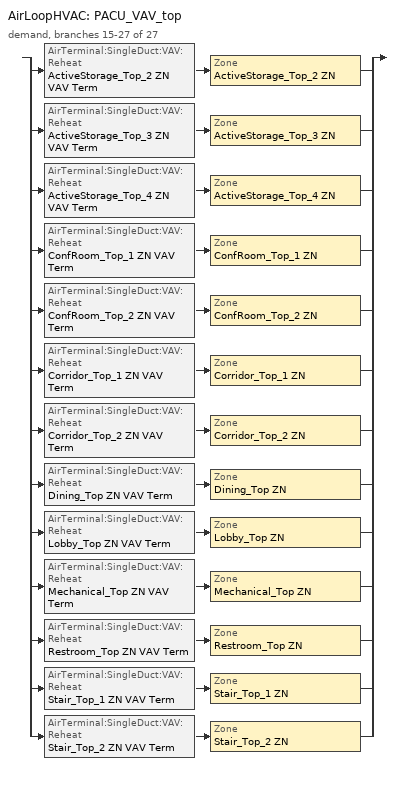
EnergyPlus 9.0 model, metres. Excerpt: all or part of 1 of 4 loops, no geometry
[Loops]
AirLoopHVAC 'PACU_VAV_top'
 demand, branches 15-27 of 27: split
  | AirTerminal:SingleDuct:VAV:Reheat 'ActiveStorage_Top_2 ZN VAV Term' > Zone 'ActiveStorage_Top_2 ZN'
  | AirTerminal:SingleDuct:VAV:Reheat 'ActiveStorage_Top_3 ZN VAV Term' > Zone 'ActiveStorage_Top_3 ZN'
  | AirTerminal:SingleDuct:VAV:Reheat 'ActiveStorage_Top_4 ZN VAV Term' > Zone 'ActiveStorage_Top_4 ZN'
  | AirTerminal:SingleDuct:VAV:Reheat 'ConfRoom_Top_1 ZN VAV Term' > Zone 'ConfRoom_Top_1 ZN'
  | AirTerminal:SingleDuct:VAV:Reheat 'ConfRoom_Top_2 ZN VAV Term' > Zone 'ConfRoom_Top_2 ZN'
  | AirTerminal:SingleDuct:VAV:Reheat 'Corridor_Top_1 ZN VAV Term' > Zone 'Corridor_Top_1 ZN'
  | AirTerminal:SingleDuct:VAV:Reheat 'Corridor_Top_2 ZN VAV Term' > Zone 'Corridor_Top_2 ZN'
  | AirTerminal:SingleDuct:VAV:Reheat 'Dining_Top ZN VAV Term' > Zone 'Dining_Top ZN'
  | AirTerminal:SingleDuct:VAV:Reheat 'Lobby_Top ZN VAV Term' > Zone 'Lobby_Top ZN'
  | AirTerminal:SingleDuct:VAV:Reheat 'Mechanical_Top ZN VAV Term' > Zone 'Mechanical_Top ZN'
  | AirTerminal:SingleDuct:VAV:Reheat 'Restroom_Top ZN VAV Term' > Zone 'Restroom_Top ZN'
  | AirTerminal:SingleDuct:VAV:Reheat 'Stair_Top_1 ZN VAV Term' > Zone 'Stair_Top_1 ZN'
  | AirTerminal:SingleDuct:VAV:Reheat 'Stair_Top_2 ZN VAV Term' > Zone 'Stair_Top_2 ZN'
[DesignSpecification:OutdoorAir] Outdoor Air Method=Sum; Outdoor Air Flow per Zone {m3/s}=0; Outdoor Air Flow Air Changes per Hour {1/hr}=0
Name | Outdoor Air Flow per Person {m3/s-person} | Outdoor Air Flow per Zone Floor Area {m3/s-m2}
MediumOffice - Storage Ventilation; MediumOffice - Conference Ventilation; MediumOffice - Lobby Ventilation | 0.00235973 | 0.0003048
MediumOffice - Corridor Ventilation | 0 | 0.0003048
MediumOffice - Dining Ventilation | 0.00235973 | 0.0006096
MediumOffice - Elec/MechRoom Ventilation; MediumOffice - Restroom Ventilation; MediumOffice - Stair Ventilation | 0 | 0
[DesignSpecification:ZoneAirDistribution] Zone Air Distribution Effectiveness in Cooling Mode=1; Zone Air Distribution Effectiveness in Heating Mode=1
ActiveStorage_Top_2 ZN Design Spec Zone Air Dist; ActiveStorage_Top_3 ZN Design Spec Zone Air Dist; ActiveStorage_Top_4 ZN Design Spec Zone Air Dist; ConfRoom_Top_1 ZN Design Spec Zone Air Dist; ConfRoom_Top_2 ZN Design Spec Zone Air Dist; Corridor_Top_1 ZN Design Spec Zone Air Dist; Corridor_Top_2 ZN Design Spec Zone Air Dist; Dining_Top ZN Design Spec Zone Air Dist; Lobby_Top ZN Design Spec Zone Air Dist; Mechanical_Top ZN Design Spec Zone Air Dist; Restroom_Top ZN Design Spec Zone Air Dist; Stair_Top_1 ZN Design Spec Zone Air Dist; Stair_Top_2 ZN Design Spec Zone Air Dist
[Sizing:Zone] Zone Cooling Design Supply Air Temperature Input Method=SupplyAirTemperature; Zone Cooling Design Supply Air Temperature {C}=12.8; Zone Heating Design Supply Air Temperature Input Method=SupplyAirTemperature; Zone Heating Design Supply Air Temperature {C}=40; Zone Cooling Design Supply Air Humidity Ratio {kgWater/kgDryAir}=0.0085; Zone Heating Design Supply Air Humidity Ratio {kgWater/kgDryAir}=0.008; Cooling Design Air Flow Method=DesignDay; Cooling Design Air Flow Rate {m3/s}=0; Cooling Minimum Air Flow {m3/s}=0; Cooling Minimum Air Flow Fraction=0; Heating Design Air Flow Method=DesignDay; Heating Design Air Flow Rate {m3/s}=0; Account for Dedicated Outdoor Air System=No
Name | Design Specification Outdoor Air Object | Design Specification Zone Air Distribution Object
ActiveStorage_Top_2 ZN | MediumOffice - Storage Ventilation | ActiveStorage_Top_2 ZN Design Spec Zone Air Dist
ActiveStorage_Top_3 ZN | MediumOffice - Storage Ventilation | ActiveStorage_Top_3 ZN Design Spec Zone Air Dist
ActiveStorage_Top_4 ZN | MediumOffice - Storage Ventilation | ActiveStorage_Top_4 ZN Design Spec Zone Air Dist
ConfRoom_Top_1 ZN | MediumOffice - Conference Ventilation | ConfRoom_Top_1 ZN Design Spec Zone Air Dist
ConfRoom_Top_2 ZN | MediumOffice - Conference Ventilation | ConfRoom_Top_2 ZN Design Spec Zone Air Dist
Corridor_Top_1 ZN | MediumOffice - Corridor Ventilation | Corridor_Top_1 ZN Design Spec Zone Air Dist
Corridor_Top_2 ZN | MediumOffice - Corridor Ventilation | Corridor_Top_2 ZN Design Spec Zone Air Dist
Dining_Top ZN | MediumOffice - Dining Ventilation | Dining_Top ZN Design Spec Zone Air Dist
Lobby_Top ZN | MediumOffice - Lobby Ventilation | Lobby_Top ZN Design Spec Zone Air Dist
Mechanical_Top ZN | MediumOffice - Elec/MechRoom Ventilation | Mechanical_Top ZN Design Spec Zone Air Dist
Restroom_Top ZN | MediumOffice - Restroom Ventilation | Restroom_Top ZN Design Spec Zone Air Dist
Stair_Top_1 ZN | MediumOffice - Stair Ventilation | Stair_Top_1 ZN Design Spec Zone Air Dist
Stair_Top_2 ZN | MediumOffice - Stair Ventilation | Stair_Top_2 ZN Design Spec Zone Air Dist
[ZoneControl:Thermostat] Control Type Schedule=Dual Zone Control Type Sched
Name | Zone or ZoneList | Control 1
ActiveStorage_Top_2 ZN Thermostat | ActiveStorage_Top_2 ZN | MediumOffice - Storage Thermostat 10
ActiveStorage_Top_3 ZN Thermostat | ActiveStorage_Top_3 ZN | MediumOffice - Storage Thermostat 11
ActiveStorage_Top_4 ZN Thermostat | ActiveStorage_Top_4 ZN | MediumOffice - Storage Thermostat 12
ConfRoom_Top_1 ZN Thermostat | ConfRoom_Top_1 ZN | MediumOffice - Conference Thermostat 5
ConfRoom_Top_2 ZN Thermostat | ConfRoom_Top_2 ZN | MediumOffice - Conference Thermostat 6
Corridor_Top_1 ZN Thermostat | Corridor_Top_1 ZN | MediumOffice - Corridor Thermostat 5
Corridor_Top_2 ZN Thermostat | Corridor_Top_2 ZN | MediumOffice - Corridor Thermostat 6
Dining_Top ZN Thermostat | Dining_Top ZN | MediumOffice - Dining Thermostat 3
Lobby_Top ZN Thermostat | Lobby_Top ZN | MediumOffice - Lobby Thermostat 3
Mechanical_Top ZN Thermostat | Mechanical_Top ZN | MediumOffice - Elec/MechRoom Thermostat 3
Restroom_Top ZN Thermostat | Restroom_Top ZN | MediumOffice - Restroom Thermostat 3
Stair_Top_1 ZN Thermostat | Stair_Top_1 ZN | MediumOffice - Stair Thermostat 5
Stair_Top_2 ZN Thermostat | Stair_Top_2 ZN | MediumOffice - Stair Thermostat 6
[ThermostatSetpoint:DualSetpoint] Heating Setpoint Temperature Schedule Namee=HTGSETP_SCH_PACU_VAV_bot; Cooling Setpoint Temperature Schedule=CLGSETP_SCH_NO_SETBACK
MediumOffice - Storage Thermostat 10; MediumOffice - Storage Thermostat 11; MediumOffice - Storage Thermostat 12; MediumOffice - Conference Thermostat 5; MediumOffice - Conference Thermostat 6; MediumOffice - Corridor Thermostat 5; MediumOffice - Corridor Thermostat 6; MediumOffice - Dining Thermostat 3; MediumOffice - Lobby Thermostat 3; MediumOffice - Elec/MechRoom Thermostat 3; MediumOffice - Restroom Thermostat 3; MediumOffice - Stair Thermostat 5; MediumOffice - Stair Thermostat 6
[AirTerminal:SingleDuct:VAV:Reheat]
ActiveStorage_Top_2 ZN VAV Term: ALWAYS_ON, Autosize, Scheduled, ACTIVESTORAGE_TOP_2_ZONE_MIN_SCH, ActiveStorage_Top_2 ZN Rht Coil, Autosize, 0, 0.001, Normal, Autocalculate, 0.5, 40
ActiveStorage_Top_3 ZN VAV Term: ALWAYS_ON, Autosize, Scheduled, ACTIVESTORAGE_TOP_3_ZONE_MIN_SCH, ActiveStorage_Top_3 ZN Rht Coil, Autosize, 0, 0.001, Normal, Autocalculate, 0.5, 40
ActiveStorage_Top_4 ZN VAV Term: ALWAYS_ON, Autosize, Scheduled, ACTIVESTORAGE_TOP_4_ZONE_MIN_SCH, ActiveStorage_Top_4 ZN Rht Coil, Autosize, 0, 0.001, Normal, Autocalculate, 0.5, 40
ConfRoom_Top_1 ZN VAV Term: ALWAYS_ON, Autosize, Scheduled, CONFROOM_TOP_1_ZONE_MIN_SCH, ConfRoom_Top_1 ZN Rht Coil, Autosize, 0, 0.001, Normal, Autocalculate, 0.5, 40
ConfRoom_Top_2 ZN VAV Term: ALWAYS_ON, Autosize, Scheduled, CONFROOM_TOP_2_ZONE_MIN_SCH, ConfRoom_Top_2 ZN Rht Coil, Autosize, 0, 0.001, Normal, Autocalculate, 0.5, 40
Corridor_Top_1 ZN VAV Term: ALWAYS_ON, Autosize, Scheduled, CORRIDOR_TOP_1_ZONE_MIN_SCH, Corridor_Top_1 ZN Rht Coil, Autosize, 0, 0.001, Normal, Autocalculate, 0.5, 40
Corridor_Top_2 ZN VAV Term: ALWAYS_ON, Autosize, Scheduled, CORRIDOR_TOP_2_ZONE_MIN_SCH, Corridor_Top_2 ZN Rht Coil, Autosize, 0, 0.001, Normal, Autocalculate, 0.5, 40
Dining_Top ZN VAV Term: ALWAYS_ON, Autosize, Scheduled, DINING_TOP_ZONE_MIN_SCH, Dining_Top ZN Rht Coil, Autosize, 0, 0.001, Normal, Autocalculate, 0.5, 40
Lobby_Top ZN VAV Term: ALWAYS_ON, Autosize, Scheduled, LOBBY_TOP_ZONE_MIN_SCH, Lobby_Top ZN Rht Coil, Autosize, 0, 0.001, Normal, Autocalculate, 0.5, 40
Mechanical_Top ZN VAV Term: ALWAYS_ON, Autosize, Scheduled, MECHANICAL_TOP_ZONE_MIN_SCH, Mechanical_Top ZN Rht Coil, Autosize, 0, 0.001, Normal, Autocalculate, 0.5, 40
Restroom_Top ZN VAV Term: ALWAYS_ON, Autosize, Scheduled, RESTROOM_TOP_ZONE_MIN_SCH, Restroom_Top ZN Rht Coil, Autosize, 0, 0.001, Normal, Autocalculate, 0.5, 40
Stair_Top_1 ZN VAV Term: ALWAYS_ON, Autosize, Scheduled, STAIR_TOP_1_ZONE_MIN_SCH, Stair_Top_1 ZN Rht Coil, Autosize, 0, 0.001, Normal, Autocalculate, 0.5, 40
Stair_Top_2 ZN VAV Term: ALWAYS_ON, Autosize, Scheduled, STAIR_TOP_2_ZONE_MIN_SCH, Stair_Top_2 ZN Rht Coil, Autosize, 0, 0.001, Normal, Autocalculate, 0.5, 40
[Zone equipment]
ActiveStorage_Top_2 ZN: ActiveStorage_Top_2 ZN VAV Term
ActiveStorage_Top_3 ZN: ActiveStorage_Top_3 ZN VAV Term
ActiveStorage_Top_4 ZN: ActiveStorage_Top_4 ZN VAV Term
ConfRoom_Top_1 ZN: ConfRoom_Top_1 ZN VAV Term
ConfRoom_Top_2 ZN: ConfRoom_Top_2 ZN VAV Term
Corridor_Top_1 ZN: Corridor_Top_1 ZN VAV Term
Corridor_Top_2 ZN: Corridor_Top_2 ZN VAV Term
Dining_Top ZN: Dining_Top ZN VAV Term
Lobby_Top ZN: Lobby_Top ZN VAV Term
Mechanical_Top ZN: Mechanical_Top ZN VAV Term
Restroom_Top ZN: Restroom_Top ZN VAV Term
Stair_Top_1 ZN: Stair_Top_1 ZN VAV Term
Stair_Top_2 ZN: Stair_Top_2 ZN VAV Term
[EnergyManagementSystem:Sensor]
ACTIVESTORAGE_TOP_2_OCC_SENSOR: ACTIVESTORAGE_TOP_2 ZN; Zone People Occupant Count
ACTIVESTORAGE_TOP_3_OCC_SENSOR: ACTIVESTORAGE_TOP_3 ZN; Zone People Occupant Count
ACTIVESTORAGE_TOP_4_OCC_SENSOR: ACTIVESTORAGE_TOP_4 ZN; Zone People Occupant Count
CONFROOM_TOP_1_OCC_SENSOR: CONFROOM_TOP_1 ZN; Zone People Occupant Count
CONFROOM_TOP_2_OCC_SENSOR: CONFROOM_TOP_2 ZN; Zone People Occupant Count
CORRIDOR_TOP_1_OCC_SENSOR: CORRIDOR_TOP_1 ZN; Zone People Occupant Count
CORRIDOR_TOP_2_OCC_SENSOR: CORRIDOR_TOP_2 ZN; Zone People Occupant Count
DINING_TOP_OCC_SENSOR: DINING_TOP ZN; Zone People Occupant Count
LOBBY_TOP_OCC_SENSOR: LOBBY_TOP ZN; Zone People Occupant Count
MECHANICAL_TOP_OCC_SENSOR: MECHANICAL_TOP ZN; Zone People Occupant Count
RESTROOM_TOP_OCC_SENSOR: RESTROOM_TOP ZN; Zone People Occupant Count
STAIR_TOP_1_OCC_SENSOR: STAIR_TOP_1 ZN; Zone People Occupant Count
STAIR_TOP_2_OCC_SENSOR: STAIR_TOP_2 ZN; Zone People Occupant Count
ACTIVESTORAGE_TOP_2_Vpz: ACTIVESTORAGE_TOP_2 VAV Box Damper Node; System Node Standard Density Volume Flow Rate
ACTIVESTORAGE_TOP_3_Vpz: ACTIVESTORAGE_TOP_3 VAV Box Damper Node; System Node Standard Density Volume Flow Rate
ACTIVESTORAGE_TOP_4_Vpz: ACTIVESTORAGE_TOP_4 VAV Box Damper Node; System Node Standard Density Volume Flow Rate
CONFROOM_TOP_1_Vpz: CONFROOM_TOP_1 VAV Box Damper Node; System Node Standard Density Volume Flow Rate
CONFROOM_TOP_2_Vpz: CONFROOM_TOP_2 VAV Box Damper Node; System Node Standard Density Volume Flow Rate
CORRIDOR_TOP_1_Vpz: CORRIDOR_TOP_1 VAV Box Damper Node; System Node Standard Density Volume Flow Rate
CORRIDOR_TOP_2_Vpz: CORRIDOR_TOP_2 VAV Box Damper Node; System Node Standard Density Volume Flow Rate
DINING_TOP_Vpz: DINING_TOP VAV Box Damper Node; System Node Standard Density Volume Flow Rate
LOBBY_TOP_Vpz: LOBBY_TOP VAV Box Damper Node; System Node Standard Density Volume Flow Rate
MECHANICAL_TOP_Vpz: MECHANICAL_TOP VAV Box Damper Node; System Node Standard Density Volume Flow Rate
RESTROOM_TOP_Vpz: RESTROOM_TOP VAV Box Damper Node; System Node Standard Density Volume Flow Rate
STAIR_TOP_1_Vpz: STAIR_TOP_1 VAV Box Damper Node; System Node Standard Density Volume Flow Rate
STAIR_TOP_2_Vpz: STAIR_TOP_2 VAV Box Damper Node; System Node Standard Density Volume Flow Rate
ACTIVESTORAGE_TOP_2_HeatingLoad: ACTIVESTORAGE_TOP_2 ZN; Zone Predicted Sensible Load to Heating Setpoint Heat Transfer Rate
ACTIVESTORAGE_TOP_3_HeatingLoad: ACTIVESTORAGE_TOP_3 ZN; Zone Predicted Sensible Load to Heating Setpoint Heat Transfer Rate
ACTIVESTORAGE_TOP_4_HeatingLoad: ACTIVESTORAGE_TOP_4 ZN; Zone Predicted Sensible Load to Heating Setpoint Heat Transfer Rate
CONFROOM_TOP_1_HeatingLoad: CONFROOM_TOP_1 ZN; Zone Predicted Sensible Load to Heating Setpoint Heat Transfer Rate
CONFROOM_TOP_2_HeatingLoad: CONFROOM_TOP_2 ZN; Zone Predicted Sensible Load to Heating Setpoint Heat Transfer Rate
CORRIDOR_TOP_1_HeatingLoad: CORRIDOR_TOP_1 ZN; Zone Predicted Sensible Load to Heating Setpoint Heat Transfer Rate
CORRIDOR_TOP_2_HeatingLoad: CORRIDOR_TOP_2 ZN; Zone Predicted Sensible Load to Heating Setpoint Heat Transfer Rate
DINING_TOP_HeatingLoad: DINING_TOP ZN; Zone Predicted Sensible Load to Heating Setpoint Heat Transfer Rate
LOBBY_TOP_HeatingLoad: LOBBY_TOP ZN; Zone Predicted Sensible Load to Heating Setpoint Heat Transfer Rate
MECHANICAL_TOP_HeatingLoad: MECHANICAL_TOP ZN; Zone Predicted Sensible Load to Heating Setpoint Heat Transfer Rate
RESTROOM_TOP_HeatingLoad: RESTROOM_TOP ZN; Zone Predicted Sensible Load to Heating Setpoint Heat Transfer Rate
STAIR_TOP_1_HeatingLoad: STAIR_TOP_1 ZN; Zone Predicted Sensible Load to Heating Setpoint Heat Transfer Rate
STAIR_TOP_2_HeatingLoad: STAIR_TOP_2 ZN; Zone Predicted Sensible Load to Heating Setpoint Heat Transfer Rate
ACTIVESTORAGE_TOP_2_Temp: ACTIVESTORAGE_TOP_2 ZN; Zone Air Temperature
ACTIVESTORAGE_TOP_3_Temp: ACTIVESTORAGE_TOP_3 ZN; Zone Air Temperature
ACTIVESTORAGE_TOP_4_Temp: ACTIVESTORAGE_TOP_4 ZN; Zone Air Temperature
CONFROOM_TOP_1_Temp: CONFROOM_TOP_1 ZN; Zone Air Temperature
CONFROOM_TOP_2_Temp: CONFROOM_TOP_2 ZN; Zone Air Temperature
CORRIDOR_TOP_1_Temp: CORRIDOR_TOP_1 ZN; Zone Air Temperature
CORRIDOR_TOP_2_Temp: CORRIDOR_TOP_2 ZN; Zone Air Temperature
DINING_TOP_Temp: DINING_TOP ZN; Zone Air Temperature
LOBBY_TOP_Temp: LOBBY_TOP ZN; Zone Air Temperature
MECHANICAL_TOP_Temp: MECHANICAL_TOP ZN; Zone Air Temperature
RESTROOM_TOP_Temp: RESTROOM_TOP ZN; Zone Air Temperature
STAIR_TOP_1_Temp: STAIR_TOP_1 ZN; Zone Air Temperature
STAIR_TOP_2_Temp: STAIR_TOP_2 ZN; Zone Air Temperature
ACTIVESTORAGE_TOP_2_Supply_Temp: ACTIVESTORAGE_TOP_2 VAV Box Outlet Node; System Node Temperature
ACTIVESTORAGE_TOP_3_Supply_Temp: ACTIVESTORAGE_TOP_3 VAV Box Outlet Node; System Node Temperature
ACTIVESTORAGE_TOP_4_Supply_Temp: ACTIVESTORAGE_TOP_4 VAV Box Outlet Node; System Node Temperature
CONFROOM_TOP_1_Supply_Temp: CONFROOM_TOP_1 VAV Box Outlet Node; System Node Temperature
CONFROOM_TOP_2_Supply_Temp: CONFROOM_TOP_2 VAV Box Outlet Node; System Node Temperature
CORRIDOR_TOP_1_Supply_Temp: CORRIDOR_TOP_1 VAV Box Outlet Node; System Node Temperature
CORRIDOR_TOP_2_Supply_Temp: CORRIDOR_TOP_2 VAV Box Outlet Node; System Node Temperature
DINING_TOP_Supply_Temp: DINING_TOP VAV Box Outlet Node; System Node Temperature
LOBBY_TOP_Supply_Temp: LOBBY_TOP VAV Box Outlet Node; System Node Temperature
MECHANICAL_TOP_Supply_Temp: MECHANICAL_TOP VAV Box Outlet Node; System Node Temperature
RESTROOM_TOP_Supply_Temp: RESTROOM_TOP VAV Box Outlet Node; System Node Temperature
STAIR_TOP_1_Supply_Temp: STAIR_TOP_1 VAV Box Outlet Node; System Node Temperature
STAIR_TOP_2_Supply_Temp: STAIR_TOP_2 VAV Box Outlet Node; System Node Temperature
[Coil:Heating:Electric] Availability Schedule=ALWAYS_ON; Efficiency=1; Nominal Capacity {W}=Autosize
ActiveStorage_Top_2 ZN Rht Coil; ActiveStorage_Top_3 ZN Rht Coil; ActiveStorage_Top_4 ZN Rht Coil; ConfRoom_Top_1 ZN Rht Coil; ConfRoom_Top_2 ZN Rht Coil; Corridor_Top_1 ZN Rht Coil; Corridor_Top_2 ZN Rht Coil; Dining_Top ZN Rht Coil; Lobby_Top ZN Rht Coil; Mechanical_Top ZN Rht Coil; Restroom_Top ZN Rht Coil; Stair_Top_1 ZN Rht Coil; Stair_Top_2 ZN Rht Coil
[EnergyManagementSystem:Actuator]
ACTIVESTORAGE_TOP_2_Actuator_clg: ACTIVESTORAGE_TOP_2 ZN; Zone Temperature Control; Cooling Setpoint
ACTIVESTORAGE_TOP_3_Actuator_clg: ACTIVESTORAGE_TOP_3 ZN; Zone Temperature Control; Cooling Setpoint
ACTIVESTORAGE_TOP_4_Actuator_clg: ACTIVESTORAGE_TOP_4 ZN; Zone Temperature Control; Cooling Setpoint
CONFROOM_TOP_1_Actuator_clg: CONFROOM_TOP_1 ZN; Zone Temperature Control; Cooling Setpoint
CONFROOM_TOP_2_Actuator_clg: CONFROOM_TOP_2 ZN; Zone Temperature Control; Cooling Setpoint
CORRIDOR_TOP_1_Actuator_clg: CORRIDOR_TOP_1 ZN; Zone Temperature Control; Cooling Setpoint
CORRIDOR_TOP_2_Actuator_clg: CORRIDOR_TOP_2 ZN; Zone Temperature Control; Cooling Setpoint
DINING_TOP_Actuator_clg: DINING_TOP ZN; Zone Temperature Control; Cooling Setpoint
LOBBY_TOP_Actuator_clg: LOBBY_TOP ZN; Zone Temperature Control; Cooling Setpoint
MECHANICAL_TOP_Actuator_clg: MECHANICAL_TOP ZN; Zone Temperature Control; Cooling Setpoint
RESTROOM_TOP_Actuator_clg: RESTROOM_TOP ZN; Zone Temperature Control; Cooling Setpoint
STAIR_TOP_1_Actuator_clg: STAIR_TOP_1 ZN; Zone Temperature Control; Cooling Setpoint
STAIR_TOP_2_Actuator_clg: STAIR_TOP_2 ZN; Zone Temperature Control; Cooling Setpoint
ACTIVESTORAGE_TOP_2_Actuator_htg: ACTIVESTORAGE_TOP_2 ZN; Zone Temperature Control; Heating Setpoint
ACTIVESTORAGE_TOP_3_Actuator_htg: ACTIVESTORAGE_TOP_3 ZN; Zone Temperature Control; Heating Setpoint
ACTIVESTORAGE_TOP_4_Actuator_htg: ACTIVESTORAGE_TOP_4 ZN; Zone Temperature Control; Heating Setpoint
CONFROOM_TOP_1_Actuator_htg: CONFROOM_TOP_1 ZN; Zone Temperature Control; Heating Setpoint
CONFROOM_TOP_2_Actuator_htg: CONFROOM_TOP_2 ZN; Zone Temperature Control; Heating Setpoint
CORRIDOR_TOP_1_Actuator_htg: CORRIDOR_TOP_1 ZN; Zone Temperature Control; Heating Setpoint
CORRIDOR_TOP_2_Actuator_htg: CORRIDOR_TOP_2 ZN; Zone Temperature Control; Heating Setpoint
DINING_TOP_Actuator_htg: DINING_TOP ZN; Zone Temperature Control; Heating Setpoint
LOBBY_TOP_Actuator_htg: LOBBY_TOP ZN; Zone Temperature Control; Heating Setpoint
MECHANICAL_TOP_Actuator_htg: MECHANICAL_TOP ZN; Zone Temperature Control; Heating Setpoint
RESTROOM_TOP_Actuator_htg: RESTROOM_TOP ZN; Zone Temperature Control; Heating Setpoint
STAIR_TOP_1_Actuator_htg: STAIR_TOP_1 ZN; Zone Temperature Control; Heating Setpoint
STAIR_TOP_2_Actuator_htg: STAIR_TOP_2 ZN; Zone Temperature Control; Heating Setpoint
PACU_VAV_top_AHU_OA: PACU_VAV_top_OA_SCH; Schedule:Compact; Schedule Value
[EnergyManagementSystem:Subroutine]
Judge_work: set WorkTime=HVACOperationSchd_JudgeWork
SET_GLOBAL_RP: set CLASSROOM_BOT_RP=0.002360; set CONFROOM_BOT_1_RP=0.002360; set CONFROOM_BOT_2_RP=0.002360; set CONFROOM_MID_1_RP=0.002360; set CONFROOM_MID_2_RP=0.002360; set CONFROOM_TOP_1_RP=0.002360; set CONFROOM_TOP_2_RP=0.002360; set DINING_BOT_RP=0.002360; set DINING_MID_RP=0.002360; set DINING_TOP_RP=0.002360; set ENCLOSEDOFFICE_BOT_1_RP=0.002360; set ENCLOSEDOFFICE_BOT_10_RP=0.002360; set ENCLOSEDOFFICE_BOT_3_RP=0.002360; set ENCLOSEDOFFICE_BOT_4_RP=0.002360; set ENCLOSEDOFFICE_MID_1_RP=0.002360; set ENCLOSEDOFFICE_MID_2_RP=0.002360; set ENCLOSEDOFFICE_MID_3_RP=0.002360; set ENCLOSEDOFFICE_TOP_1_RP=0.002360; set ENCLOSEDOFFICE_TOP_2_RP=0.002360; set ENCLOSEDOFFICE_TOP_3_RP=0.002360; set LOBBY_BOT_RP=0.002360; set LOBBY_MID_RP=0.002360; set LOBBY_TOP_RP=0.002360; set LOUNGE_BOT_RP=0.002360; set OPENOFFICE_BOT_1_RP=0.002360; set OPENOFFICE_BOT_2_RP=0.002360; set OPENOFFICE_BOT_3_RP=0.002360; set OPENOFFICE_MID_1_RP=0.002360; set OPENOFFICE_MID_2_RP=0.002360; set OPENOFFICE_MID_3_RP=0.002360; set OPENOFFICE_MID_4_RP=0.002360; set OPENOFFICE_TOP_1_RP=0.002360; set OPENOFFICE_TOP_2_RP=0.002360; set OPENOFFICE_TOP_3_RP=0.002360; set OPENOFFICE_TOP_4_RP=0.002360; set ENCLOSEDOFFICE_BOT_7_RP=0.002360; set ENCLOSEDOFFICE_BOT_6_RP=0.002360; set ENCLOSEDOFFICE_BOT_5_RP=0.002360; set ENCLOSEDOFFICE_BOT_2_RP=0.002360; set ENCLOSEDOFFICE_BOT_8_RP=0.002360; set ENCLOSEDOFFICE_BOT_9_RP=0.002360; set ENCLOSEDOFFICE_MID_6_RP=0.002360; set ENCLOSEDOFFICE_MID_5_RP=0.002360; set ENCLOSEDOFFICE_MID_4_RP=0.002360; set ENCLOSEDOFFICE_MID_8_RP=0.002360; set ENCLOSEDOFFICE_MID_9_RP=0.002360; set ENCLOSEDOFFICE_MID_7_RP=0.002360; set ENCLOSEDOFFICE_TOP_6_RP=0.002360; set ENCLOSEDOFFICE_TOP_5_RP=0.002360; set ENCLOSEDOFFICE_TOP_4_RP=0.002360; set ENCLOSEDOFFICE_TOP_9_RP=0.002360; set ENCLOSEDOFFICE_TOP_8_RP=0.002360; set ENCLOSEDOFFICE_TOP_7_RP=0.002360; set ACTIVESTORAGE_BOT_1_RP=0.002360; set ACTIVESTORAGE_BOT_2_RP=0.002360; set ACTIVESTORAGE_BOT_3_RP=0.002360; set ACTIVESTORAGE_BOT_4_RP=0.002360; set ACTIVESTORAGE_MID_1_RP=0.002360; set ACTIVESTORAGE_MID_2_RP=0.002360; set ACTIVESTORAGE_MID_3_RP=0.002360; set ACTIVESTORAGE_MID_4_RP=0.002360; set ACTIVESTORAGE_TOP_1_RP=0.002360; set ACTIVESTORAGE_TOP_2_RP=0.002360; set ACTIVESTORAGE_TOP_3_RP=0.002360; set ACTIVESTORAGE_TOP_4_RP=0.002360; set CORRIDOR_BOT_1_RP=0.000000; set CORRIDOR_BOT_2_RP=0.000000; set CORRIDOR_MID_1_RP=0.000000; set CORRIDOR_MID_2_RP=0.000000; set CORRIDOR_TOP_1_RP=0.000000; set CORRIDOR_TOP_2_RP=0.000000; set MECHANICAL_BOT_RP=0.000000; set MECHANICAL_MID_RP=0.000000; set MECHANICAL_TOP_RP=0.000000; set RESTROOM_BOT_RP=0.000000; set RESTROOM_MID_RP=0.000000; set RESTROOM_TOP_RP=0.000000; set STAIR_BOT_1_RP=0.000000; set STAIR_BOT_2_RP=0.000000; set STAIR_MID_1_RP=0.000000; set STAIR_MID_2_RP=0.000000; set STAIR_TOP_1_RP=0.000000; set STAIR_TOP_2_RP=0.000000
SET_GLOBAL_MAXOCC: set CLASSROOM_BOT_MAXOCC=16.0000; set CONFROOM_BOT_1_MAXOCC=23.0000; set CONFROOM_BOT_2_MAXOCC=23.0000; set CONFROOM_MID_1_MAXOCC=23.0000; set CONFROOM_MID_2_MAXOCC=23.0000; set CONFROOM_TOP_1_MAXOCC=23.0000; set CONFROOM_TOP_2_MAXOCC=23.0000; set DINING_BOT_MAXOCC=12.0000; set DINING_MID_MAXOCC=12.0000; set DINING_TOP_MAXOCC=12.0000; set ENCLOSEDOFFICE_BOT_1_MAXOCC=2.0000; set ENCLOSEDOFFICE_BOT_10_MAXOCC=2.0000; set ENCLOSEDOFFICE_BOT_3_MAXOCC=2.0000; set ENCLOSEDOFFICE_BOT_4_MAXOCC=2.0000; set ENCLOSEDOFFICE_MID_1_MAXOCC=2.0000; set ENCLOSEDOFFICE_MID_2_MAXOCC=2.0000; set ENCLOSEDOFFICE_MID_3_MAXOCC=2.0000; set ENCLOSEDOFFICE_TOP_1_MAXOCC=2.0000; set ENCLOSEDOFFICE_TOP_2_MAXOCC=2.0000; set ENCLOSEDOFFICE_TOP_3_MAXOCC=2.0000; set LOBBY_BOT_MAXOCC=7.0000; set LOBBY_MID_MAXOCC=7.0000; set LOBBY_TOP_MAXOCC=7.0000; set LOUNGE_BOT_MAXOCC=29.0000; set OPENOFFICE_BOT_1_MAXOCC=10.0000; set OPENOFFICE_BOT_2_MAXOCC=11.0000; set OPENOFFICE_BOT_3_MAXOCC=10.0000; set OPENOFFICE_MID_1_MAXOCC=10.0000; set OPENOFFICE_MID_2_MAXOCC=11.0000; set OPENOFFICE_MID_3_MAXOCC=9.0000; set OPENOFFICE_MID_4_MAXOCC=10.0000; set OPENOFFICE_TOP_1_MAXOCC=10.0000; set OPENOFFICE_TOP_2_MAXOCC=11.0000; set OPENOFFICE_TOP_3_MAXOCC=9.0000; set OPENOFFICE_TOP_4_MAXOCC=10.0000; set ENCLOSEDOFFICE_BOT_7_MAXOCC=2.0000; set ENCLOSEDOFFICE_BOT_6_MAXOCC=2.0000; set ENCLOSEDOFFICE_BOT_5_MAXOCC=2.0000; set ENCLOSEDOFFICE_BOT_2_MAXOCC=2.0000; set ENCLOSEDOFFICE_BOT_8_MAXOCC=2.0000; set ENCLOSEDOFFICE_BOT_9_MAXOCC=2.0000; set ENCLOSEDOFFICE_MID_6_MAXOCC=2.0000; set ENCLOSEDOFFICE_MID_5_MAXOCC=2.0000; set ENCLOSEDOFFICE_MID_4_MAXOCC=2.0000; set ENCLOSEDOFFICE_MID_8_MAXOCC=2.0000; set ENCLOSEDOFFICE_MID_9_MAXOCC=2.0000; set ENCLOSEDOFFICE_MID_7_MAXOCC=2.0000; set ENCLOSEDOFFICE_TOP_6_MAXOCC=2.0000; set ENCLOSEDOFFICE_TOP_5_MAXOCC=2.0000; set ENCLOSEDOFFICE_TOP_4_MAXOCC=2.0000; set ENCLOSEDOFFICE_TOP_9_MAXOCC=2.0000; set ENCLOSEDOFFICE_TOP_8_MAXOCC=2.0000; set ENCLOSEDOFFICE_TOP_7_MAXOCC=2.0000; set ACTIVESTORAGE_BOT_1_MAXOCC=0.0000; set ACTIVESTORAGE_BOT_2_MAXOCC=0.0000; set ACTIVESTORAGE_BOT_3_MAXOCC=0.0000; set ACTIVESTORAGE_BOT_4_MAXOCC=0.0000; set ACTIVESTORAGE_MID_1_MAXOCC=0.0000; set ACTIVESTORAGE_MID_2_MAXOCC=0.0000; set ACTIVESTORAGE_MID_3_MAXOCC=0.0000; set ACTIVESTORAGE_MID_4_MAXOCC=0.0000; set ACTIVESTORAGE_TOP_1_MAXOCC=0.0000; set ACTIVESTORAGE_TOP_2_MAXOCC=0.0000; set ACTIVESTORAGE_TOP_3_MAXOCC=0.0000; set ACTIVESTORAGE_TOP_4_MAXOCC=0.0000; set CORRIDOR_BOT_1_MAXOCC=0.0000; set CORRIDOR_BOT_2_MAXOCC=0.0000; set CORRIDOR_MID_1_MAXOCC=0.0000; set CORRIDOR_MID_2_MAXOCC=0.0000; set CORRIDOR_TOP_1_MAXOCC=0.0000; set CORRIDOR_TOP_2_MAXOCC=0.0000; set MECHANICAL_BOT_MAXOCC=0.0000; set MECHANICAL_MID_MAXOCC=0.0000; set MECHANICAL_TOP_MAXOCC=0.0000; set RESTROOM_BOT_MAXOCC=0.0000; set RESTROOM_MID_MAXOCC=0.0000; set RESTROOM_TOP_MAXOCC=0.0000; set STAIR_BOT_1_MAXOCC=0.0000; set STAIR_BOT_2_MAXOCC=0.0000; set STAIR_MID_1_MAXOCC=0.0000; set STAIR_MID_2_MAXOCC=0.0000; set STAIR_TOP_1_MAXOCC=0.0000; set STAIR_TOP_2_MAXOCC=0.0000
SET_GLOBAL_RA: set CLASSROOM_BOT_RA=0.000305; set CONFROOM_BOT_1_RA=0.000305; set CONFROOM_BOT_2_RA=0.000305; set CONFROOM_MID_1_RA=0.000305; set CONFROOM_MID_2_RA=0.000305; set CONFROOM_TOP_1_RA=0.000305; set CONFROOM_TOP_2_RA=0.000305; set DINING_BOT_RA=0.000610; set DINING_MID_RA=0.000610; set DINING_TOP_RA=0.000610; set ENCLOSEDOFFICE_BOT_1_RA=0.000305; set ENCLOSEDOFFICE_BOT_10_RA=0.000305; set ENCLOSEDOFFICE_BOT_3_RA=0.000305; set ENCLOSEDOFFICE_BOT_4_RA=0.000305; set ENCLOSEDOFFICE_MID_1_RA=0.000305; set ENCLOSEDOFFICE_MID_2_RA=0.000305; set ENCLOSEDOFFICE_MID_3_RA=0.000305; set ENCLOSEDOFFICE_TOP_1_RA=0.000305; set ENCLOSEDOFFICE_TOP_2_RA=0.000305; set ENCLOSEDOFFICE_TOP_3_RA=0.000305; set LOBBY_BOT_RA=0.000305; set LOBBY_MID_RA=0.000305; set LOBBY_TOP_RA=0.000305; set LOUNGE_BOT_RA=0.000305; set OPENOFFICE_BOT_1_RA=0.000305; set OPENOFFICE_BOT_2_RA=0.000305; set OPENOFFICE_BOT_3_RA=0.000305; set OPENOFFICE_MID_1_RA=0.000305; set OPENOFFICE_MID_2_RA=0.000305; set OPENOFFICE_MID_3_RA=0.000305; set OPENOFFICE_MID_4_RA=0.000305; set OPENOFFICE_TOP_1_RA=0.000305; set OPENOFFICE_TOP_2_RA=0.000305; set OPENOFFICE_TOP_3_RA=0.000305; set OPENOFFICE_TOP_4_RA=0.000305; set ENCLOSEDOFFICE_BOT_7_RA=0.000305; set ENCLOSEDOFFICE_BOT_6_RA=0.000305; set ENCLOSEDOFFICE_BOT_5_RA=0.000305; set ENCLOSEDOFFICE_BOT_2_RA=0.000305; set ENCLOSEDOFFICE_BOT_8_RA=0.000305; set ENCLOSEDOFFICE_BOT_9_RA=0.000305; set ENCLOSEDOFFICE_MID_6_RA=0.000305; set ENCLOSEDOFFICE_MID_5_RA=0.000305; set ENCLOSEDOFFICE_MID_4_RA=0.000305; set ENCLOSEDOFFICE_MID_8_RA=0.000305; set ENCLOSEDOFFICE_MID_9_RA=0.000305; set ENCLOSEDOFFICE_MID_7_RA=0.000305; set ENCLOSEDOFFICE_TOP_6_RA=0.000305; set ENCLOSEDOFFICE_TOP_5_RA=0.000305; set ENCLOSEDOFFICE_TOP_4_RA=0.000305; set ENCLOSEDOFFICE_TOP_9_RA=0.000305; set ENCLOSEDOFFICE_TOP_8_RA=0.000305; set ENCLOSEDOFFICE_TOP_7_RA=0.000305; set ACTIVESTORAGE_BOT_1_RA=0.000305; set ACTIVESTORAGE_BOT_2_RA=0.000305; set ACTIVESTORAGE_BOT_3_RA=0.000305; set ACTIVESTORAGE_BOT_4_RA=0.000305; set ACTIVESTORAGE_MID_1_RA=0.000305; set ACTIVESTORAGE_MID_2_RA=0.000305; set ACTIVESTORAGE_MID_3_RA=0.000305; set ACTIVESTORAGE_MID_4_RA=0.000305; set ACTIVESTORAGE_TOP_1_RA=0.000305; set ACTIVESTORAGE_TOP_2_RA=0.000305; set ACTIVESTORAGE_TOP_3_RA=0.000305; set ACTIVESTORAGE_TOP_4_RA=0.000305; set CORRIDOR_BOT_1_RA=0.000305; set CORRIDOR_BOT_2_RA=0.000305; set CORRIDOR_MID_1_RA=0.000305; set CORRIDOR_MID_2_RA=0.000305; set CORRIDOR_TOP_1_RA=0.000305; set CORRIDOR_TOP_2_RA=0.000305; set MECHANICAL_BOT_RA=0.000000; set MECHANICAL_MID_RA=0.000000; set MECHANICAL_TOP_RA=0.000000; set RESTROOM_BOT_RA=0.000000; set RESTROOM_MID_RA=0.000000; set RESTROOM_TOP_RA=0.000000; set STAIR_BOT_1_RA=0.000000; set STAIR_BOT_2_RA=0.000000; set STAIR_MID_1_RA=0.000000; set STAIR_MID_2_RA=0.000000; set STAIR_TOP_1_RA=0.000000; set STAIR_TOP_2_RA=0.000000
SET_GLOBAL_AREA_ARP: set CLASSROOM_BOT_AREA_ARP=29.79; set CONFROOM_BOT_1_AREA_ARP=43.11; set CONFROOM_BOT_2_AREA_ARP=43.11; set CONFROOM_MID_1_AREA_ARP=43.11; set CONFROOM_MID_2_AREA_ARP=43.11; set CONFROOM_TOP_1_AREA_ARP=43.11; set CONFROOM_TOP_2_AREA_ARP=43.11; set DINING_BOT_AREA_ARP=22.94; set DINING_MID_AREA_ARP=22.94; set DINING_TOP_AREA_ARP=22.94; set ENCLOSEDOFFICE_BOT_1_AREA_ARP=31.46; set ENCLOSEDOFFICE_BOT_10_AREA_ARP=31.49; set ENCLOSEDOFFICE_BOT_3_AREA_ARP=45.43; set ENCLOSEDOFFICE_BOT_4_AREA_ARP=45.43; set ENCLOSEDOFFICE_MID_1_AREA_ARP=31.49; set ENCLOSEDOFFICE_MID_2_AREA_ARP=31.49; set ENCLOSEDOFFICE_MID_3_AREA_ARP=42.13; set ENCLOSEDOFFICE_TOP_1_AREA_ARP=31.46; set ENCLOSEDOFFICE_TOP_2_AREA_ARP=31.49; set ENCLOSEDOFFICE_TOP_3_AREA_ARP=42.13; set LOBBY_BOT_AREA_ARP=61.43; set LOBBY_MID_AREA_ARP=61.43; set LOBBY_TOP_AREA_ARP=61.43; set LOUNGE_BOT_AREA_ARP=89.55; set OPENOFFICE_BOT_1_AREA_ARP=194.10; set OPENOFFICE_BOT_2_AREA_ARP=211.92; set OPENOFFICE_BOT_3_AREA_ARP=188.65; set OPENOFFICE_MID_1_AREA_ARP=194.10; set OPENOFFICE_MID_2_AREA_ARP=211.92; set OPENOFFICE_MID_3_AREA_ARP=176.31; set OPENOFFICE_MID_4_AREA_ARP=180.41; set OPENOFFICE_TOP_1_AREA_ARP=194.10; set OPENOFFICE_TOP_2_AREA_ARP=211.92; set OPENOFFICE_TOP_3_AREA_ARP=176.31; set OPENOFFICE_TOP_4_AREA_ARP=180.41; set ENCLOSEDOFFICE_BOT_7_AREA_ARP=31.45; set ENCLOSEDOFFICE_BOT_6_AREA_ARP=31.45; set ENCLOSEDOFFICE_BOT_5_AREA_ARP=31.45; set ENCLOSEDOFFICE_BOT_2_AREA_ARP=31.44; set ENCLOSEDOFFICE_BOT_8_AREA_ARP=31.44; set ENCLOSEDOFFICE_BOT_9_AREA_ARP=31.44; set ENCLOSEDOFFICE_MID_6_AREA_ARP=31.44; set ENCLOSEDOFFICE_MID_5_AREA_ARP=31.44; set ENCLOSEDOFFICE_MID_4_AREA_ARP=31.44; set ENCLOSEDOFFICE_MID_8_AREA_ARP=31.44; set ENCLOSEDOFFICE_MID_9_AREA_ARP=31.44; set ENCLOSEDOFFICE_MID_7_AREA_ARP=31.44; set ENCLOSEDOFFICE_TOP_6_AREA_ARP=31.44; set ENCLOSEDOFFICE_TOP_5_AREA_ARP=31.44; set ENCLOSEDOFFICE_TOP_4_AREA_ARP=31.46; set ENCLOSEDOFFICE_TOP_9_AREA_ARP=31.44; set ENCLOSEDOFFICE_TOP_8_AREA_ARP=31.44; set ENCLOSEDOFFICE_TOP_7_AREA_ARP=31.44; set ACTIVESTORAGE_BOT_1_AREA_ARP=36.19; set ACTIVESTORAGE_BOT_2_AREA_ARP=32.22; set ACTIVESTORAGE_BOT_3_AREA_ARP=32.22; set ACTIVESTORAGE_BOT_4_AREA_ARP=13.24; set ACTIVESTORAGE_MID_1_AREA_ARP=36.19; set ACTIVESTORAGE_MID_2_AREA_ARP=32.22; set ACTIVESTORAGE_MID_3_AREA_ARP=32.22; set ACTIVESTORAGE_MID_4_AREA_ARP=13.24; set ACTIVESTORAGE_TOP_1_AREA_ARP=36.19; set ACTIVESTORAGE_TOP_2_AREA_ARP=32.22; set ACTIVESTORAGE_TOP_3_AREA_ARP=32.22; set ACTIVESTORAGE_TOP_4_AREA_ARP=13.24; set CORRIDOR_BOT_1_AREA_ARP=74.44; set CORRIDOR_BOT_2_AREA_ARP=74.44; set CORRIDOR_MID_1_AREA_ARP=74.44; set CORRIDOR_MID_2_AREA_ARP=74.44; set CORRIDOR_TOP_1_AREA_ARP=74.44; set CORRIDOR_TOP_2_AREA_ARP=74.44; set MECHANICAL_BOT_AREA_ARP=49.81; set MECHANICAL_MID_AREA_ARP=49.81; set MECHANICAL_TOP_AREA_ARP=49.81; set RESTROOM_BOT_AREA_ARP=59.71; set RESTROOM_MID_AREA_ARP=59.71; set RESTROOM_TOP_AREA_ARP=59.71; set STAIR_BOT_1_AREA_ARP=30.71; set STAIR_BOT_2_AREA_ARP=30.71; set STAIR_MID_1_AREA_ARP=30.71; set STAIR_MID_2_AREA_ARP=30.71; set STAIR_TOP_1_AREA_ARP=30.71; set STAIR_TOP_2_AREA_ARP=30.71
SET_GLOBAL_Vpzmax: set ACTIVESTORAGE_BOT_1_Vpzmax=0.033709; set ACTIVESTORAGE_BOT_2_Vpzmax=0.032536; set ACTIVESTORAGE_BOT_3_Vpzmax=0.032672; set ACTIVESTORAGE_BOT_4_Vpzmax=0.012929; set ACTIVESTORAGE_MID_1_Vpzmax=0.075306; set ACTIVESTORAGE_MID_2_Vpzmax=0.067799; set ACTIVESTORAGE_MID_3_Vpzmax=0.067759; set ACTIVESTORAGE_MID_4_Vpzmax=0.032969; set ACTIVESTORAGE_TOP_1_Vpzmax=0.093348; set ACTIVESTORAGE_TOP_2_Vpzmax=0.083636; set ACTIVESTORAGE_TOP_3_Vpzmax=0.083561; set ACTIVESTORAGE_TOP_4_Vpzmax=0.038439; set CLASSROOM_BOT_Vpzmax=0.140988; set CONFROOM_BOT_1_Vpzmax=0.309647; set CONFROOM_BOT_2_Vpzmax=0.268328; set CONFROOM_MID_1_Vpzmax=0.383793; set CONFROOM_MID_2_Vpzmax=0.344898; set CONFROOM_TOP_1_Vpzmax=0.425471; set CONFROOM_TOP_2_Vpzmax=0.362574; set CORRIDOR_BOT_1_Vpzmax=0.114799; set CORRIDOR_BOT_2_Vpzmax=0.114424; set CORRIDOR_MID_1_Vpzmax=0.253692; set CORRIDOR_MID_2_Vpzmax=0.252971; set CORRIDOR_TOP_1_Vpzmax=0.293151; set CORRIDOR_TOP_2_Vpzmax=0.287073; set DINING_BOT_Vpzmax=0.105476; set DINING_MID_Vpzmax=0.127457; set DINING_TOP_Vpzmax=0.140280; set ENCLOSEDOFFICE_BOT_1_Vpzmax=0.176737; set ENCLOSEDOFFICE_BOT_10_Vpzmax=0.157614; set ENCLOSEDOFFICE_BOT_3_Vpzmax=0.105863; set ENCLOSEDOFFICE_BOT_4_Vpzmax=0.105588; set ENCLOSEDOFFICE_MID_1_Vpzmax=0.232555; set ENCLOSEDOFFICE_MID_2_Vpzmax=0.224078; set ENCLOSEDOFFICE_MID_3_Vpzmax=0.149825; set ENCLOSEDOFFICE_TOP_1_Vpzmax=0.262530; set ENCLOSEDOFFICE_TOP_2_Vpzmax=0.231369; set ENCLOSEDOFFICE_TOP_3_Vpzmax=0.191280; set LOBBY_BOT_Vpzmax=1.65; set LOBBY_MID_Vpzmax=0.177570; set LOBBY_TOP_Vpzmax=0.208424; set LOUNGE_BOT_Vpzmax=0.286588; set MECHANICAL_BOT_Vpzmax=0.097781; set MECHANICAL_MID_Vpzmax=0.109913; set MECHANICAL_TOP_Vpzmax=0.135307; set OPENOFFICE_BOT_1_Vpzmax=0.250833; set OPENOFFICE_BOT_2_Vpzmax=0.274501; set OPENOFFICE_BOT_3_Vpzmax=0.383645; set OPENOFFICE_MID_1_Vpzmax=0.543895; set OPENOFFICE_MID_2_Vpzmax=0.592460; set OPENOFFICE_MID_3_Vpzmax=0.614204; set OPENOFFICE_MID_4_Vpzmax=0.690607; set OPENOFFICE_TOP_1_Vpzmax=0.657007; set OPENOFFICE_TOP_2_Vpzmax=0.717095; set OPENOFFICE_TOP_3_Vpzmax=0.783721; set OPENOFFICE_TOP_4_Vpzmax=0.864066; set RESTROOM_BOT_Vpzmax=0.079845; set RESTROOM_MID_Vpzmax=0.130101; set RESTROOM_TOP_Vpzmax=0.161679; set STAIR_BOT_1_Vpzmax=0.026914; set STAIR_BOT_2_Vpzmax=0.025784; set STAIR_MID_1_Vpzmax=0.069936; set STAIR_MID_2_Vpzmax=0.069837; set STAIR_TOP_1_Vpzmax=0.084144; set STAIR_TOP_2_Vpzmax=0.084065; set ENCLOSEDOFFICE_BOT_7_Vpzmax=0.197334; set ENCLOSEDOFFICE_BOT_6_Vpzmax=0.155074; set ENCLOSEDOFFICE_BOT_5_Vpzmax=0.175499; set ENCLOSEDOFFICE_BOT_2_Vpzmax=0.164687; set ENCLOSEDOFFICE_BOT_8_Vpzmax=0.157993; set ENCLOSEDOFFICE_BOT_9_Vpzmax=0.157673; set ENCLOSEDOFFICE_MID_6_Vpzmax=0.252508; set ENCLOSEDOFFICE_MID_5_Vpzmax=0.232415; set ENCLOSEDOFFICE_MID_4_Vpzmax=0.231563; set ENCLOSEDOFFICE_MID_8_Vpzmax=0.217142; set ENCLOSEDOFFICE_MID_9_Vpzmax=0.216844; set ENCLOSEDOFFICE_MID_7_Vpzmax=0.217513; set ENCLOSEDOFFICE_TOP_6_Vpzmax=0.282789; set ENCLOSEDOFFICE_TOP_5_Vpzmax=0.262508; set ENCLOSEDOFFICE_TOP_4_Vpzmax=0.261837; set ENCLOSEDOFFICE_TOP_9_Vpzmax=0.222697; set ENCLOSEDOFFICE_TOP_8_Vpzmax=0.222935; set ENCLOSEDOFFICE_TOP_7_Vpzmax=0.223295
SET_GLOBAL_Vot_design: set PACU_VAV_bot_Vot_design=0.919161133333; set PACU_VAV_mid_Vot_design=0.847417133333; set PACU_VAV_top_Vot_design=0.847413066667
Calc_MaxVozrate_Bot: set Tem0 = 0; set  Tem1= @Max Tem0     ACTIVESTORAGE_BOT_1_Voz_rate; set  Tem2= @Max Tem1     ACTIVESTORAGE_BOT_2_Voz_rate; set  Tem3= @Max Tem2     ACTIVESTORAGE_BOT_3_Voz_rate; set  Tem4= @Max Tem3     ACTIVESTORAGE_BOT_4_Voz_rate; set  Tem5= @Max Tem4     CLASSROOM_BOT_Voz_rate; set  Tem6= @Max Tem5     CONFROOM_BOT_1_Voz_rate; set  Tem7= @Max Tem6     CONFROOM_BOT_2_Voz_rate; set  Tem8= @Max Tem7     CORRIDOR_BOT_1_Voz_rate; set  Tem9= @Max Tem8     CORRIDOR_BOT_2_Voz_rate; set  Tem10= @Max Tem9     DINING_BOT_Voz_rate; set  Tem11= @Max Tem10     ENCLOSEDOFFICE_BOT_1_Voz_rate; set  Tem12= @Max Tem11     ENCLOSEDOFFICE_BOT_10_Voz_rate; set  Tem13= @Max Tem12     ENCLOSEDOFFICE_BOT_3_Voz_rate; set  Tem14= @Max Tem13     ENCLOSEDOFFICE_BOT_4_Voz_rate; set  Tem15= @Max Tem14     LOBBY_BOT_Voz_rate; set  Tem16= @Max Tem15     LOUNGE_BOT_Voz_rate; set  Tem17= @Max Tem16     MECHANICAL_BOT_Voz_rate; set  Tem18= @Max Tem17     OPENOFFICE_BOT_1_Voz_rate; set  Tem19= @Max Tem18     OPENOFFICE_BOT_2_Voz_rate; set  Tem20= @Max Tem19     OPENOFFICE_BOT_3_Voz_rate; set  Tem21= @Max Tem20     RESTROOM_BOT_Voz_rate; set  Tem22= @Max Tem21     STAIR_BOT_1_Voz_rate; set  Tem23= @Max Tem22     STAIR_BOT_2_Voz_rate; set  Tem24= @Max Tem23     ENCLOSEDOFFICE_BOT_7_Voz_rate; set  Tem25= @Max Tem24     ENCLOSEDOFFICE_BOT_6_Voz_rate; set  Tem26= @Max Tem25     ENCLOSEDOFFICE_BOT_5_Voz_rate; set  Tem27= @Max Tem26     ENCLOSEDOFFICE_BOT_2_Voz_rate; set  Tem28= @Max Tem27     ENCLOSEDOFFICE_BOT_8_Voz_rate; set  Tem29= @Max Tem28     ENCLOSEDOFFICE_BOT_9_Voz_rate; IF Tem29>1; set Tem29=1; EndIf; set PACU_VAV_bot_Max_Vozrate=Tem29
Calc_MaxVozrate_Mid: set Tem0 = 0; set  Tem1= @Max Tem0     ACTIVESTORAGE_MID_1_Voz_rate; set  Tem2= @Max Tem1     ACTIVESTORAGE_MID_2_Voz_rate; set  Tem3= @Max Tem2     ACTIVESTORAGE_MID_3_Voz_rate; set  Tem4= @Max Tem3     ACTIVESTORAGE_MID_4_Voz_rate; set  Tem5= @Max Tem4     CONFROOM_MID_1_Voz_rate; set  Tem6= @Max Tem5     CONFROOM_MID_2_Voz_rate; set  Tem7= @Max Tem6     CORRIDOR_MID_1_Voz_rate; set  Tem8= @Max Tem7     CORRIDOR_MID_2_Voz_rate; set  Tem9= @Max Tem8     DINING_MID_Voz_rate; set  Tem10= @Max Tem9     ENCLOSEDOFFICE_MID_1_Voz_rate; set  Tem11= @Max Tem10     ENCLOSEDOFFICE_MID_2_Voz_rate; set  Tem12= @Max Tem11     ENCLOSEDOFFICE_MID_3_Voz_rate; set  Tem13= @Max Tem12     LOBBY_MID_Voz_rate; set  Tem14= @Max Tem13     MECHANICAL_MID_Voz_rate; set  Tem15= @Max Tem14     OPENOFFICE_MID_1_Voz_rate; set  Tem16= @Max Tem15     OPENOFFICE_MID_2_Voz_rate; set  Tem17= @Max Tem16     OPENOFFICE_MID_3_Voz_rate; set  Tem18= @Max Tem17     OPENOFFICE_MID_4_Voz_rate; set  Tem19= @Max Tem18     RESTROOM_MID_Voz_rate; set  Tem20= @Max Tem19     STAIR_MID_1_Voz_rate; set  Tem21= @Max Tem20     STAIR_MID_2_Voz_rate; set  Tem22= @Max Tem21     ENCLOSEDOFFICE_MID_6_Voz_rate; set  Tem23= @Max Tem22     ENCLOSEDOFFICE_MID_5_Voz_rate; set  Tem24= @Max Tem23     ENCLOSEDOFFICE_MID_4_Voz_rate; set  Tem25= @Max Tem24     ENCLOSEDOFFICE_MID_8_Voz_rate; set  Tem26= @Max Tem25     ENCLOSEDOFFICE_MID_9_Voz_rate; set  Tem27= @Max Tem26     ENCLOSEDOFFICE_MID_7_Voz_rate; IF Tem27>1; set Tem27=1; EndIf; set PACU_VAV_mid_Max_Vozrate=Tem27
Calc_MaxVozrate_Top: set Tem0 = 0; set  Tem1= @Max Tem0     ACTIVESTORAGE_TOP_1_Voz_rate; set  Tem2= @Max Tem1     ACTIVESTORAGE_TOP_2_Voz_rate; set  Tem3= @Max Tem2     ACTIVESTORAGE_TOP_3_Voz_rate; set  Tem4= @Max Tem3     ACTIVESTORAGE_TOP_4_Voz_rate; set  Tem5= @Max Tem4     CONFROOM_TOP_1_Voz_rate; set  Tem6= @Max Tem5     CONFROOM_TOP_2_Voz_rate; set  Tem7= @Max Tem6     CORRIDOR_TOP_1_Voz_rate; set  Tem8= @Max Tem7     CORRIDOR_TOP_2_Voz_rate; set  Tem9= @Max Tem8     DINING_TOP_Voz_rate; set  Tem10= @Max Tem9     ENCLOSEDOFFICE_TOP_1_Voz_rate; set  Tem11= @Max Tem10     ENCLOSEDOFFICE_TOP_2_Voz_rate; set  Tem12= @Max Tem11     ENCLOSEDOFFICE_TOP_3_Voz_rate; set  Tem13= @Max Tem12     LOBBY_TOP_Voz_rate; set  Tem14= @Max Tem13     MECHANICAL_TOP_Voz_rate; set  Tem15= @Max Tem14     OPENOFFICE_TOP_1_Voz_rate; set  Tem16= @Max Tem15     OPENOFFICE_TOP_2_Voz_rate; set  Tem17= @Max Tem16     OPENOFFICE_TOP_3_Voz_rate; set  Tem18= @Max Tem17     OPENOFFICE_TOP_4_Voz_rate; set  Tem19= @Max Tem18     RESTROOM_TOP_Voz_rate; set  Tem20= @Max Tem19     STAIR_TOP_1_Voz_rate; set  Tem21= @Max Tem20     STAIR_TOP_2_Voz_rate; set  Tem22= @Max Tem21     ENCLOSEDOFFICE_TOP_6_Voz_rate; set  Tem23= @Max Tem22     ENCLOSEDOFFICE_TOP_5_Voz_rate; set  Tem24= @Max Tem23     ENCLOSEDOFFICE_TOP_4_Voz_rate; set  Tem25= @Max Tem24     ENCLOSEDOFFICE_TOP_9_Voz_rate; set  Tem26= @Max Tem25     ENCLOSEDOFFICE_TOP_8_Voz_rate; set  Tem27= @Max Tem26     ENCLOSEDOFFICE_TOP_7_Voz_rate; IF Tem27>1; set Tem27=1; EndIf; set PACU_VAV_top_Max_Vozrate=Tem27
Calc_Vou_Bot: set PACU_VAV_bot_Vou=ACTIVESTORAGE_BOT_1_Vozcontrol+ACTIVESTORAGE_BOT_2_Vozcontrol+ACTIVESTORAGE_BOT_3_Vozcontrol+ACTIVESTORAGE_BOT_4_Vozcontrol+CLASSROOM_BOT_Vozcontrol+CONFROOM_BOT_1_Vozcontrol+CONFROOM_BOT_2_Vozcontrol+CORRIDOR_BOT_1_Vozcontrol+CORRIDOR_BOT_2_Vozcontrol+DINING_BOT_Vozcontrol+ENCLOSEDOFFICE_BOT_1_Vozcontrol+ENCLOSEDOFFICE_BOT_10_Vozcontrol+ENCLOSEDOFFICE_BOT_3_Vozcontrol+ENCLOSEDOFFICE_BOT_4_Vozcontrol+LOBBY_BOT_Vozcontrol+LOUNGE_BOT_Vozcontrol+MECHANICAL_BOT_Vozcontrol+OPENOFFICE_BOT_1_Vozcontrol+OPENOFFICE_BOT_2_Vozcontrol+OPENOFFICE_BOT_3_Vozcontrol+RESTROOM_BOT_Vozcontrol+STAIR_BOT_1_Vozcontrol+STAIR_BOT_2_Vozcontrol+ENCLOSEDOFFICE_BOT_7_Vozcontrol+ENCLOSEDOFFICE_BOT_6_Vozcontrol+ENCLOSEDOFFICE_BOT_5_Vozcontrol+ENCLOSEDOFFICE_BOT_2_Vozcontrol+ENCLOSEDOFFICE_BOT_8_Vozcontrol+ENCLOSEDOFFICE_BOT_9_Vozcontrol
[Schedule:Compact]
ALWAYS_ON: Through: 12/31, For: AllDays, Until: 24:00, 1
HTGSETP_SCH_PACU_VAV_bot: Through: 12/31, For: WinterDesignDay, Until: 05:00, 15.6, Until: 06:00, 17.6, Until: 07:00, 19.6, Until: 22:00, 21, Until: 24:00, 15.6, For: Weekdays, Until: 05:00, 15.6, Until: 06:00, 21, Until: 07:00, 21, Until: 22:00, 21, Until: 24:00, 15.6, For SummerDesignDay, Until: 24:00, 15.6, For: Saturday, Until: 05:00, 15.6, Until: 06:00, 21, Until: 07:00, 21, Until: 17:00, 21, Until: 24:00, 15.6, For:Sunday Holidays AllOtherDays, Until: 24:00, 15.6
CLGSETP_SCH_NO_SETBACK: Through: 12/31, For: SummerDesignDay, Until: 05:00, 26.7, Until: 06:00, 25.7, Until: 07:00, 25, Until: 22:00, 24, Until: 24:00, 26.7, For: Weekdays, Until: 05:00, 24, Until: 06:00, 24, Until: 07:00, 24, Until: 22:00, 24, Until: 24:00, 24, For: Saturday, Until: 05:00, 24, Until: 06:00, 24, Until: 07:00, 24, Until: 17:00, 24, Until: 24:00, 24, For WinterDesignDay, Until: 24:00, 24, For:Sunday Holidays AllOtherDays, Until: 24:00, 24
Dual Zone Control Type Sched: Through: 12/31, For: AllDays, Until: 24:00, 4
ACTIVESTORAGE_TOP_2_ZONE_MIN_SCH; ACTIVESTORAGE_TOP_3_ZONE_MIN_SCH; ACTIVESTORAGE_TOP_4_ZONE_MIN_SCH; CONFROOM_TOP_1_ZONE_MIN_SCH; CONFROOM_TOP_2_ZONE_MIN_SCH; CORRIDOR_TOP_1_ZONE_MIN_SCH; CORRIDOR_TOP_2_ZONE_MIN_SCH; DINING_TOP_ZONE_MIN_SCH; LOBBY_TOP_ZONE_MIN_SCH; MECHANICAL_TOP_ZONE_MIN_SCH; RESTROOM_TOP_ZONE_MIN_SCH; STAIR_TOP_1_ZONE_MIN_SCH; STAIR_TOP_2_ZONE_MIN_SCH: FRACTION, Through: 12/31, For: AllDays, Until: 24:00, 0.001
